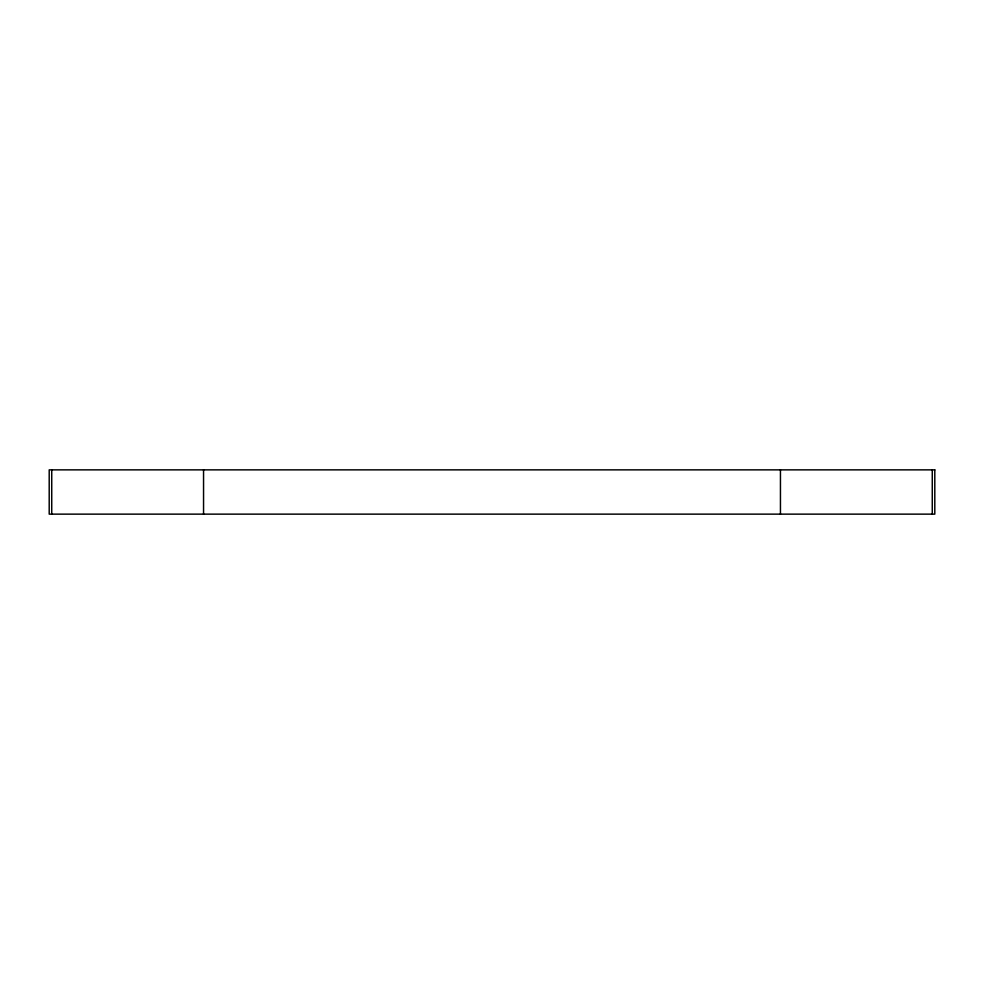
<?xml version="1.0" encoding="UTF-8"?>
<svg xmlns="http://www.w3.org/2000/svg" width="984" height="984" viewBox="0 0 984 984"><rect width="100%" height="100%" fill="white"/><g stroke="black" fill="none" stroke-linecap="round" stroke-linejoin="round"><path stroke-width="1.48" d="M932.266 469.86L932.266 514.14M780.447 469.86L780.447 514.14M203.553 469.86L203.553 514.14M51.734 469.86L51.734 514.14M934.8 469.86L49.2 469.86L49.2 514.14L934.8 514.14L934.8 469.86"/></g></svg>
